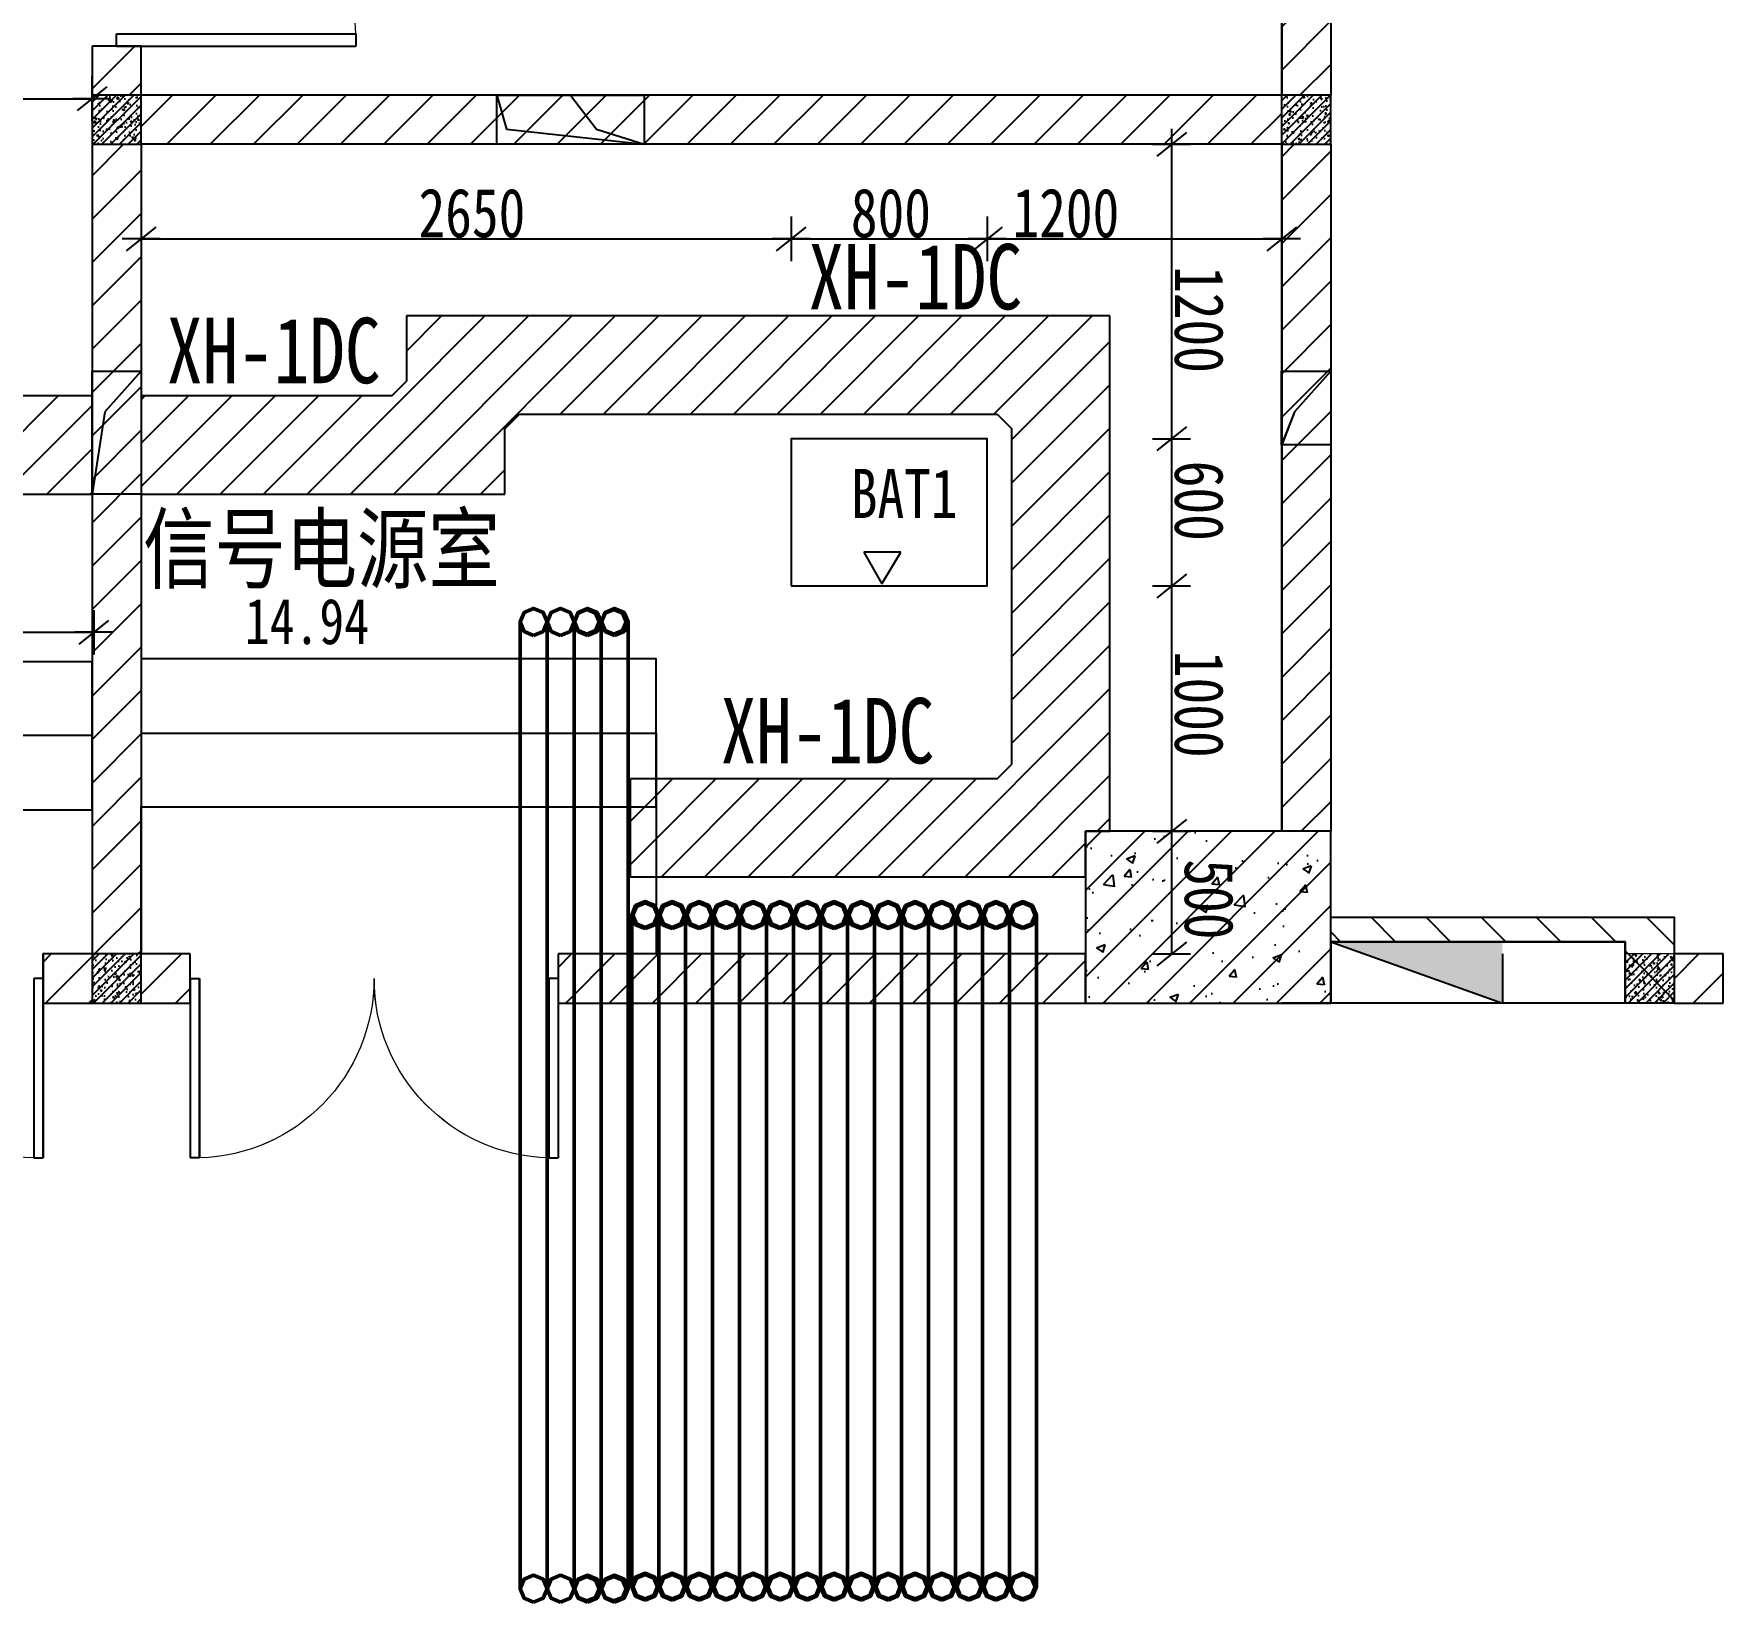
# Model space of a CAD drawing. Header units: millimetres. Extents: x -105589 to 107338, y 13850 to 162308.
# Drawn here: x -79466 to -72579, y 149505 to 155896 of the extents above; entities that cross this region are included whole.
import ezdxf

# ---------------------------------------------------------------- set-up
doc = ezdxf.new("R2010")
doc.units = ezdxf.units.MM
for name, color, linetype in [('0-通风设备', 8, 'Continuous'), ('6号线通信预埋', 7, 'Continuous'), ('JZ-外墙填充', 8, 'Continuous'), ('PUB_HATCH', 8, 'Continuous'), ('SPACE', 7, 'Continuous'), ('wall', 191, 'Continuous'), ('WALL-砖', 160, 'Continuous'), ('信号管线', 110, 'Continuous'), ('给水孔洞', 60, 'Continuous')]:
    doc.layers.add(name, color=color, linetype=linetype)
for name, color, linetype, lineweight in [('1-装修', 150, 'Continuous', 13), ('1-附属风道', 221, 'Continuous', 50), ('COLUMN', 1, 'Continuous', 15), ('PUB_TEXT', 3, 'Continuous', 15), ('WINDOW', 4, 'Continuous', 13)]:
    doc.layers.add(name, color=color, linetype=linetype, lineweight=lineweight)
doc.styles.add('_标准', font='', dxfattribs={"width": 0.8})
doc.styles.get('_标准').set_extended_font_data('SimSun')
pattern_1 = [(45, (-2436176.594, 97262.007), (-17.67766953, 17.67766953), []), (50, (-2436176.594, 97262.01), (71.7260183, -6.2752135), [7.5, -82.5]), (355, (-2436176.594, 97262.01), (-13.8751334, 75.2192134), [6, -66]), (100.4514, (-2436170.62, 97261.484), (57.8509382, 68.9439542), [6.374019, -70.1142112]), (46.1842, (-2436176.59, 97282.01), (106.724105, -16.5519014), [11.25, -123.75]), (96.6356, (-2436167.7, 97280.63), (93.4662706, 97.411787), [9.561029, -105.1713]), (351.1842, (-2436176.59, 97282.01), (93.4661945, 97.41186), [9, -99]), (21, (-2436166.594, 97277.01), (59.6907052, -40.261889), [7.5, -82.5]), (326, (-2436166.594, 97277.01), (24.3315332, 72.5150045), [6, -66]), (71.4514, (-2436161.62, 97273.65), (84.0222629, 32.2530497), [6.374019, -70.1142112]), (37.5, (-2436176.594, 97262.007), (1.21598553, 33.28938538), [0, -65.2, 0, -67, 0, -66.25]), (7.5, (-2436176.594, 97262.007), (26.30695374, 39.4411712), [0, -38.2, 0, -63.7, 0, -25.25]), (327.5, (-2436198.894, 97262.007), (53.38224362, -2.25548717), [0, -25, 0, -78, 0, -103.5]), (317.5, (-2436208.894, 97262.007), (58.3186169, 10.0104982), [0, -32.5, 0, -51.8, 0, -73.5])]
pattern_2 = [(45, (-2436176.6, 97351.76), (-88.388383, 88.388383), [])]

# ---------------------------------------------------------------- blocks, each defined once
blk = doc.blocks.new('消火栓')
at = {"color": 1}
for p, q in [((2296417.4, 43976.5), (2296667.4, 43976.5)), ((2296667.4, 43976.5), (2296417.4, 43276.5)), ((2296417.4, 43276.5), (2296417.4, 43976.5)), ((2296667.4, 43976.5), (2296667.4, 43276.5)), ((2296617.4, 43276.5), (2296417.4, 43276.5))]:
    blk.add_line(p, q, dxfattribs=at)
blk.add_solid([(2296667.4, 43276.5), (2296417.4, 43276.5), (2296667.4, 43976.5)], dxfattribs=at)
blk = doc.blocks.new('$DorLib2D$00000001')
at = {"color": 252}
for p, q in [((0.45, 0.975), (0.5, 0.975)), ((0.45, 0), (0.45, 0.975)), ((0.5, 0), (0.5, 0.975)), ((0.5, 0), (0.45, 0))]:
    blk.add_line(p, q, dxfattribs=at)
at = {"color": 252, "lineweight": 13}
blk.add_arc((0.475, 0), 0.975, 91.46928, 180, dxfattribs=at)

msp = doc.modelspace()

# ---------------------------------------------------------------- hatches: boundary and pattern name
at = {"layer": 'PUB_HATCH'}
h = msp.add_hatch(dxfattribs=at)
h.set_pattern_fill('普通砖', color=256, scale=50, style=0)
h.set_pattern_definition(pattern_2)
h.paths.add_polyline_path([(-74378.5, 155646.4), (-74178.5, 155646.4), (-74178.5, 157696.4), (-74378.5, 157696.4)])
h = msp.add_hatch(dxfattribs=at)
h.set_pattern_fill('普通砖', color=256, scale=50, style=0)
h.set_pattern_definition(pattern_2)
h.paths.add_polyline_path([(-79228.5, 155646.4), (-79028.5, 155646.4), (-79028.5, 155846.4), (-79228.5, 155846.4)])
h = msp.add_hatch(dxfattribs=at)
h.set_pattern_fill('钢筋混凝土', color=256, scale=10, style=0)
h.set_pattern_definition(pattern_1)
h.paths.add_polyline_path([(-79228.5, 155446.4), (-79028.5, 155446.4), (-79028.5, 155646.4), (-79228.5, 155646.4)])
h = msp.add_hatch(dxfattribs=at)
h.set_pattern_fill('普通砖', color=256, scale=50, style=0)
h.set_pattern_definition(pattern_2)
h.paths.add_polyline_path([(-79028.5, 155646.4), (-79028.5, 155446.4), (-74378.5, 155446.4), (-74378.5, 155646.4)])
h = msp.add_hatch(dxfattribs=at)
h.set_pattern_fill('钢筋混凝土', color=256, scale=10, style=0)
h.set_pattern_definition(pattern_1)
h.paths.add_polyline_path([(-74378.5, 155446.4), (-74178.5, 155446.4), (-74178.5, 155646.4), (-74378.5, 155646.4)])
h = msp.add_hatch(dxfattribs=at)
h.set_pattern_fill('普通砖', color=256, scale=50, style=0)
h.set_pattern_definition(pattern_2)
h.paths.add_polyline_path([(-79028.5, 155446.4), (-79228.5, 155446.4), (-79228.5, 152146.4), (-79028.5, 152146.4)])
h = msp.add_hatch(dxfattribs=at)
h.set_pattern_fill('普通砖', color=256, scale=50, style=0)
h.set_pattern_definition(pattern_2)
h.paths.add_polyline_path([(-74178.5, 155446.4), (-74378.5, 155446.4), (-74378.5, 152646.4), (-74178.5, 152646.4)])
h = msp.add_hatch(dxfattribs=at)
h.set_pattern_fill('钢筋混凝土', color=256, scale=50, style=0)
h.set_pattern_definition([(45, (-2900346.08, -204606.43), (-88.3883476, 88.3883476), []), (50, (-2900346.08, -204606.43), (358.63009, -31.376067), [37.5, -412.5]), (355, (-2900346.08, -204606.43), (-69.375667, 376.096067), [30, -330]), (100.4514, (-2900316.2, -204609.05), (289.25469, 344.71977), [31.870095, -350.571056]), (46.1842, (-2900346.1, -204506.43), (533.620524, -82.75951), [56.25, -618.75]), (96.6356, (-2900301.6, -204513.33), (467.33135, 487.05894), [47.80514, -525.8565]), (351.1842, (-2900346.1, -204506.43), (467.33097, 487.0593), [45, -495]), (21, (-2900296.08, -204531.43), (298.453526, -201.309445), [37.5, -412.5]), (326, (-2900296.08, -204531.43), (121.657666, 362.575023), [30, -330]), (71.4514, (-2900271.2, -204548.2), (420.111314, 161.26525), [31.870095, -350.571056]), (37.5, (-2900346.08, -204606.43), (6.0799277, 166.446927), [0, -326, 0, -335, 0, -331.25]), (7.5, (-2900346.08, -204606.43), (131.534769, 197.205856), [0, -191, 0, -318.5, 0, -126.25]), (327.5, (-2900457.58, -204606.43), (266.911218, -11.277436), [0, -125, 0, -390, 0, -517.5]), (317.5, (-2900507.58, -204606.43), (291.593085, 50.052491), [0, -162.5, 0, -259, 0, -367.5])])
h.paths.add_polyline_path([(-75178.5, 151946.4), (-74178.5, 151946.4), (-74178.5, 152646.4), (-75178.5, 152646.4)])
h = msp.add_hatch(dxfattribs=at)
h.set_pattern_fill('普通砖', color=256, scale=50, style=0)
h.set_pattern_definition(pattern_2)
h.paths.add_polyline_path([(-79228.5, 151946.4), (-79228.5, 152146.4), (-79428.5, 152146.4), (-79428.5, 151946.4)])
h = msp.add_hatch(dxfattribs=at)
h.set_pattern_fill('钢筋混凝土', color=256, scale=10, style=0)
h.set_pattern_definition(pattern_1)
h.paths.add_polyline_path([(-79228.5, 151946.4), (-79028.5, 151946.4), (-79028.5, 152146.4), (-79228.5, 152146.4)])
h = msp.add_hatch(dxfattribs=at)
h.set_pattern_fill('普通砖', color=256, scale=50, style=0)
h.set_pattern_definition(pattern_2)
h.paths.add_polyline_path([(-79028.5, 152146.4), (-79028.5, 151946.4), (-78828.7, 151946.4), (-78828.7, 152146.4)])
h = msp.add_hatch(dxfattribs=at)
h.set_pattern_fill('普通砖', color=256, scale=50, style=0)
h.set_pattern_definition(pattern_2)
h.paths.add_polyline_path([(-75178.5, 152146.4), (-77328.7, 152146.4), (-77328.7, 151946.4), (-75178.5, 151946.4)])
h = msp.add_hatch(dxfattribs=at)
h.set_pattern_fill('钢筋混凝土', color=256, scale=10, style=0)
h.set_pattern_definition(pattern_1)
h.paths.add_polyline_path([(-72978.5, 151946.4), (-72778.5, 151946.4), (-72778.5, 152146.4), (-72978.5, 152146.4)])
h = msp.add_hatch(dxfattribs=at)
h.set_pattern_fill('普通砖', color=256, scale=50, style=0)
h.set_pattern_definition(pattern_2)
h.paths.add_polyline_path([(-72778.5, 151946.4), (-72578.5, 151946.4), (-72578.5, 152146.4), (-72778.5, 152146.4)])
at = {"layer": 'wall'}
h = msp.add_hatch(dxfattribs=at)
h.set_pattern_fill('ANSI31', color=8, scale=100, angle=90)
h.set_pattern_definition([(135, (-29320.85, -2144420.98), (-112.253202, -112.253202), [])])
h.paths.add_polyline_path([(-74178.5, 152296.4), (-74178.5, 152196.4), (-72978.5, 152196.4), (-72978.5, 151946.4), (-72778.5, 151946.4), (-72778.5, 152296.4)])
at = {"layer": '信号管线', "lineweight": -3}
h = msp.add_hatch(dxfattribs=at)
h.set_pattern_fill('ANSI31', color=240, scale=999.99)
h.set_pattern_definition([(45, (-8343603.73, 1362137.71), (-88.3874638, 88.3874638), [])])
h.paths.add_polyline_path([(-75078.7, 154746.4), (-77946.2, 154746.4), (-77946.2, 154480.6), (-78005.8, 154420.9), (-79028.6, 154420.9), (-79028.6, 154020.9), (-77546.2, 154020.9), (-77546.2, 154286.8), (-77486.5, 154346.4), (-75538.3, 154346.4), (-75478.7, 154286.8), (-75478.7, 152919.3), (-75538.3, 152859.6), (-76928.7, 152859.6), (-76928.7, 152744.2), (-76928.7, 152459.6), (-75178.7, 152459.6), (-75178.7, 152646.4), (-75078.7, 152646.4)])
h.paths.add_polyline_path([(-76928.7, 152746.4), (-77034, 152746.4), (-77034, 152459.6), (-76928.7, 152459.6)], flags=17)
h.paths.add_polyline_path([(-76928.7, 152859.6), (-77034, 152859.6), (-77034, 152746.4), (-76928.7, 152746.4)], flags=17)

# ---------------------------------------------------------------- linework, layer by layer
msp.add_line((-79128.6, 155846.4), (-79128.6, 155896.4))
at = {"color": 8}
for p, q in [((-79128.6, 155896.4), (-78153.6, 155896.4)), ((-78153.6, 155896.4), (-78153.6, 155846.4)), ((-79128.6, 155846.4), (-78153.6, 155846.4))]:
    msp.add_line(p, q, dxfattribs=at)
at = {"color": 3}
for p, q in [((-79168.3, 155679.9), (-79289.5, 155583.4)), ((-79228.9, 155722.4), (-79228.9, 155541)), ((-93628.5, 155631.4, 0), (-79228.6, 155632, 0)), ((-79151.5, 155631.7), (-79306.4, 155631.7)), ((-74767, 155494.6), (-74888.1, 155398.1)), ((-74827.6, 155509.5), (-74827.6, 152146.4)), ((-74905, 155446.3), (-74750.1, 155446.3)), ((-74905, 155446.3), (-74750.1, 155446.3)), ((-74905, 155446.3), (-74750.1, 155446.3)), ((-79028.6, 155151.2), (-79028.6, 154969.9)), ((-76378.7, 155151.2), (-76378.7, 154969.9)), ((-75578.7, 155151.2), (-75578.7, 154969.9)), ((-74378.7, 155151.2), (-74378.7, 154969.9)), ((-78951.2, 155060.6), (-79106.1, 155060.6)), ((-78968.1, 155108.8), (-79089.2, 155012.3)), ((-79028.6, 155060.3), (-74378.7, 155060.6)), ((-76301.2, 155060.6), (-76456.1, 155060.6)), ((-76318.1, 155108.8), (-76439.3, 155012.3)), ((-75501.2, 155060.6), (-75656.1, 155060.6)), ((-75518.1, 155108.8), (-75639.3, 155012.3)), ((-74301.2, 155060.6), (-74456.1, 155060.6)), ((-74318.1, 155108.8), (-74439.3, 155012.3)), ((-74767, 154294.7), (-74888.1, 154198.2)), ((-74905, 154246.4), (-74750.1, 154246.4)), ((-74905, 154246.4), (-74750.1, 154246.4)), ((-74905, 154246.4), (-74750.1, 154246.4)), ((-74767, 153694.7), (-74888.1, 153598.2)), ((-74905, 153646.4), (-74750.1, 153646.4)), ((-74905, 153646.4), (-74750.1, 153646.4)), ((-74905, 153646.4), (-74750.1, 153646.4)), ((-79222, 153547.9), (-79222, 153366.5)), ((-93621.6, 153457, 0), (-79221.7, 153457.6)), ((-79144.3, 153457.6), (-79299.2, 153457.6)), ((-79161.1, 153505.8), (-79282.3, 153409.3)), ((-74905, 152646.4), (-74750.1, 152646.4)), ((-74905, 152646.4), (-74750.1, 152646.4)), ((-74905, 152646.4), (-74750.1, 152646.4)), ((-74767, 152694.7), (-74888.1, 152598.2)), ((-74767, 152194.7), (-74888.1, 152098.2)), ((-74905, 152146.4), (-74750.1, 152146.4)), ((-74905, 152146.4), (-74750.1, 152146.4)), ((-74905, 152146.4), (-74750.1, 152146.4))]:
    msp.add_line(p, q, dxfattribs=at)
at = {"color": 8, "extrusion": (0, 0, -1)}
for p, q in [((-79466.1, 152046.4), (-79466.1, 151315.2)), ((-79428.6, 152046.4), (-79466.1, 152046.4)), ((-79428.6, 152046.4), (-79428.6, 151315.2)), ((-78828.8, 152046.4), (-78828.8, 151315.2)), ((-78828.8, 152046.4), (-78791.3, 152046.4)), ((-78791.3, 152046.4), (-78791.3, 151315.2)), ((-77366.3, 152046.4), (-77366.3, 151315.2)), ((-77328.8, 152046.4), (-77366.3, 152046.4)), ((-77328.8, 152046.4), (-77328.8, 151315.2)), ((-79466.1, 151315.2), (-79428.6, 151315.2)), ((-78791.3, 151315.2), (-78828.8, 151315.2)), ((-77366.3, 151315.2), (-77328.8, 151315.2))]:
    msp.add_line(p, q, dxfattribs=at)
at = {"extrusion": (0, 0, -1)}
for p, q in [((-79466, 152046.4), (-79466, 151315.2)), ((-79428.5, 152046.4), (-79466, 152046.4)), ((-79428.5, 152046.4), (-79428.5, 151315.2)), ((-78828.7, 152046.4), (-78828.7, 151315.2)), ((-78828.7, 152046.4), (-78791.2, 152046.4)), ((-78791.2, 152046.4), (-78791.2, 151315.2)), ((-77366.2, 152046.4), (-77366.2, 151315.2)), ((-77328.7, 152046.4), (-77366.2, 152046.4)), ((-77328.7, 152046.4), (-77328.7, 151315.2)), ((-79466, 151315.2), (-79428.5, 151315.2)), ((-78791.2, 151315.2), (-78828.7, 151315.2)), ((-77366.2, 151315.2), (-77328.7, 151315.2))]:
    msp.add_line(p, q, dxfattribs=at)
at = {"lineweight": 13, "extrusion": (0, 0, -1)}
for centre, start, end in [((79447.3, 152046.4), 271.46928, 0), ((78809.9, 152046.4), 180, 268.53072), ((77347.4, 152046.4), 271.46928, 0)]:
    msp.add_arc(centre, 731.2, start, end, dxfattribs=at)
at = {"color": 8, "lineweight": 13, "extrusion": (0, 0, -1)}
for centre, start, end in [((78810, 152046.4), 180, 268.53072), ((77347.6, 152046.4), 271.46928, 0)]:
    msp.add_arc(centre, 731.2, start, end, dxfattribs=at)
at = {"layer": '0-通风设备', "color": 7, "lineweight": -3, "ltscale": 1.25}
for p, q in [((-76081.8, 153784.4), (-76009, 153655.1)), ((-75931.4, 153784.4), (-76081.8, 153784.4)), ((-76009, 153655.1), (-75931.4, 153784.4))]:
    msp.add_line(p, q, dxfattribs=at)
at = {"layer": '1-装修', "color": 8, "lineweight": -3}
for points in [[(-79228.6, 152732.1), (-79228.6, 153336.6), (-81728.6, 153336.6), (-81728.6, 152732.1)], [(-76928.7, 152744.2), (-76928.7, 153348.7), (-79028.6, 153348.7), (-79028.6, 152744.2)], [(-79028.6, 153046.4), (-79028.6, 153046.4), (-76928.7, 153046.4), (-76928.7, 152746.4)], [(-79228.6, 153036.6), (-79228.6, 153036.6), (-81728.6, 153036.6)], [(-79228.6, 152732.1), (-81728.6, 152732.1), (-81728.6, 152132.2)], [(-79028.6, 152146.4), (-79028.6, 152746.4), (-76928.7, 152746.4), (-76928.7, 152146.4)]]:
    msp.add_lwpolyline(points, dxfattribs=at)
at = {"layer": '1-装修'}
for points in [[(-79228.5, 152732.1), (-79228.5, 153336.7), (-81728.5, 153336.7), (-81728.5, 152732.1)], [(-76928.5, 152744.2), (-76928.5, 153348.7), (-79028.5, 153348.7), (-79028.5, 152744.2)], [(-79028.5, 153046.4), (-79028.5, 153046.4), (-76928.5, 153046.4), (-76928.5, 152746.4)], [(-79228.5, 153036.7), (-79228.5, 153036.7), (-81728.5, 153036.7)], [(-79228.5, 152732.1), (-81728.5, 152732.1), (-81728.5, 152132.2)], [(-79028.5, 152146.4), (-79028.5, 152746.4), (-76928.5, 152746.4), (-76928.5, 152146.4)]]:
    msp.add_lwpolyline(points, dxfattribs=at)
at = {"layer": '1-附属风道', "color": 4}
for p, q in [((-77483.2, 149559.6, 0), (-77483.2, 153499.6, 0)), ((-77373.2, 149559.6, 0), (-77373.2, 153499.6, 0)), ((-77263.2, 149559.6, 0), (-77263.2, 153499.6, 0)), ((-77153.2, 149559.6, 0), (-77153.2, 153499.6, 0)), ((-77043.2, 149559.6, 0), (-77043.2, 153499.6, 0))]:
    msp.add_line(p, q, dxfattribs=at)
at = {"layer": '1-附属风道', "color": 2}
for p, q in [((-77028.5, 149567.9), (-77028.5, 152304.6)), ((-76918.5, 149567.9), (-76918.5, 152304.6)), ((-76808.5, 149567.9), (-76808.5, 152304.6)), ((-76698.5, 149567.9), (-76698.5, 152304.6)), ((-76588.5, 149567.9), (-76588.5, 152304.6)), ((-76478.5, 149567.9), (-76478.5, 152304.6)), ((-76368.5, 149567.9), (-76368.5, 152304.6)), ((-76258.5, 149567.9), (-76258.5, 152304.6)), ((-76148.5, 149567.9), (-76148.5, 152304.6)), ((-76038.5, 149567.9), (-76038.5, 152304.6)), ((-75928.5, 149567.9), (-75928.5, 152304.6)), ((-75818.5, 149567.9), (-75818.5, 152304.6)), ((-75708.5, 149567.9), (-75708.5, 152304.6)), ((-75598.5, 149567.9), (-75598.5, 152304.6)), ((-75488.5, 149567.9), (-75488.5, 152304.6)), ((-75378.5, 149567.9), (-75378.5, 152304.6))]:
    msp.add_line(p, q, dxfattribs=at)
at = {"layer": '1-附属风道', "color": 8, "lineweight": -3, "elevation": 0}
for points in [[(-77428.3, 153444.6), (-77389.4, 153460.7), (-77373.3, 153499.6), (-77389.4, 153538.5), (-77428.3, 153554.6), (-77467.2, 153538.5), (-77483.3, 153499.6), (-77467.2, 153460.7)], [(-77318.3, 153444.6), (-77279.4, 153460.7), (-77263.3, 153499.6), (-77279.4, 153538.5), (-77318.3, 153554.6), (-77357.2, 153538.5), (-77373.3, 153499.6), (-77357.2, 153460.7)], [(-77208.3, 153444.6), (-77169.4, 153460.7), (-77153.3, 153499.6), (-77169.4, 153538.5), (-77208.3, 153554.6), (-77247.2, 153538.5), (-77263.3, 153499.6), (-77247.2, 153460.7)], [(-77098.3, 153444.6), (-77059.4, 153460.7), (-77043.3, 153499.6), (-77059.4, 153538.5), (-77098.3, 153554.6), (-77137.2, 153538.5), (-77153.3, 153499.6), (-77137.2, 153460.7)]]:
    msp.add_lwpolyline(points, close=True, dxfattribs=at)
at = {"layer": '1-附属风道', "color": 4, "elevation": 0}
for points in [[(-77428.2, 153444.6), (-77389.3, 153460.7), (-77373.2, 153499.6), (-77389.3, 153538.5), (-77428.2, 153554.6), (-77467.1, 153538.5), (-77483.2, 153499.6), (-77467.1, 153460.7)], [(-77318.2, 153444.6), (-77279.3, 153460.7), (-77263.2, 153499.6), (-77279.3, 153538.5), (-77318.2, 153554.6), (-77357.1, 153538.5), (-77373.2, 153499.6), (-77357.1, 153460.7)], [(-77208.2, 153444.6), (-77169.3, 153460.7), (-77153.2, 153499.6), (-77169.3, 153538.5), (-77208.2, 153554.6), (-77247.1, 153538.5), (-77263.2, 153499.6), (-77247.1, 153460.7)], [(-77211.7, 153549.6), (-77247, 153534.9), (-77261.7, 153499.6), (-77247, 153464.2), (-77211.7, 153449.6), (-77176.3, 153464.2), (-77161.7, 153499.6), (-77176.3, 153534.9)], [(-77098.2, 153444.6), (-77059.3, 153460.7), (-77043.2, 153499.6), (-77059.3, 153538.5), (-77098.2, 153554.6), (-77137.1, 153538.5), (-77153.2, 153499.6), (-77137.1, 153460.7)], [(-77101.7, 153549.6), (-77137, 153534.9), (-77151.7, 153499.6), (-77137, 153464.2), (-77101.7, 153449.6), (-77066.3, 153464.2), (-77051.7, 153499.6), (-77066.3, 153534.9)], [(-77428.2, 149504.6), (-77389.3, 149520.7), (-77373.2, 149559.6), (-77389.3, 149598.5), (-77428.2, 149614.6), (-77467.1, 149598.5), (-77483.2, 149559.6), (-77467.1, 149520.7)], [(-77318.2, 149504.6), (-77279.3, 149520.7), (-77263.2, 149559.6), (-77279.3, 149598.5), (-77318.2, 149614.6), (-77357.1, 149598.5), (-77373.2, 149559.6), (-77357.1, 149520.7)], [(-77208.2, 149504.6), (-77169.3, 149520.7), (-77153.2, 149559.6), (-77169.3, 149598.5), (-77208.2, 149614.6), (-77247.1, 149598.5), (-77263.2, 149559.6), (-77247.1, 149520.7)], [(-77211.7, 149609.6), (-77247, 149595), (-77261.7, 149559.6), (-77247, 149524.3), (-77211.7, 149509.6), (-77176.3, 149524.3), (-77161.7, 149559.6), (-77176.3, 149595)], [(-77098.2, 149504.6), (-77059.3, 149520.7), (-77043.2, 149559.6), (-77059.3, 149598.5), (-77098.2, 149614.6), (-77137.1, 149598.5), (-77153.2, 149559.6), (-77137.1, 149520.7)], [(-77101.7, 149609.6), (-77137, 149595), (-77151.7, 149559.6), (-77137, 149524.3), (-77101.7, 149509.6), (-77066.3, 149524.3), (-77051.7, 149559.6), (-77066.3, 149595)]]:
    msp.add_lwpolyline(points, close=True, dxfattribs=at)
at = {"layer": '1-附属风道', "color": 240, "lineweight": -3}
for points in [[(-76973.7, 152249.6), (-76934.8, 152265.7), (-76918.7, 152304.6), (-76934.8, 152343.5), (-76973.7, 152359.6), (-77012.5, 152343.5), (-77028.7, 152304.6), (-77012.5, 152265.7)], [(-76973.7, 152354.6), (-77009, 152340), (-77023.7, 152304.6), (-77009, 152269.3), (-76973.7, 152254.6), (-76938.3, 152269.3), (-76923.7, 152304.6), (-76938.3, 152340)], [(-76863.7, 152249.6), (-76824.8, 152265.7), (-76808.7, 152304.6), (-76824.8, 152343.5), (-76863.7, 152359.6), (-76902.6, 152343.5), (-76918.7, 152304.6), (-76902.6, 152265.7)], [(-76863.7, 152354.6), (-76899, 152340), (-76913.7, 152304.6), (-76899, 152269.3), (-76863.7, 152254.6), (-76828.3, 152269.3), (-76813.7, 152304.6), (-76828.3, 152340)], [(-76753.7, 152249.6), (-76714.8, 152265.7), (-76698.7, 152304.6), (-76714.8, 152343.5), (-76753.7, 152359.6), (-76792.6, 152343.5), (-76808.7, 152304.6), (-76792.6, 152265.7)], [(-76753.7, 152354.6), (-76789, 152340), (-76803.7, 152304.6), (-76789, 152269.3), (-76753.7, 152254.6), (-76718.3, 152269.3), (-76703.7, 152304.6), (-76718.3, 152340)], [(-76643.7, 152249.6), (-76604.8, 152265.7), (-76588.7, 152304.6), (-76604.8, 152343.5), (-76643.7, 152359.6), (-76682.6, 152343.5), (-76698.7, 152304.6), (-76682.6, 152265.7)], [(-76643.7, 152354.6), (-76679, 152340), (-76693.7, 152304.6), (-76679, 152269.3), (-76643.7, 152254.6), (-76608.3, 152269.3), (-76593.7, 152304.6), (-76608.3, 152340)], [(-76533.7, 152249.6), (-76494.8, 152265.7), (-76478.7, 152304.6), (-76494.8, 152343.5), (-76533.7, 152359.6), (-76572.6, 152343.5), (-76588.7, 152304.6), (-76572.6, 152265.7)], [(-76533.7, 152354.6), (-76569, 152340), (-76583.7, 152304.6), (-76569, 152269.3), (-76533.7, 152254.6), (-76498.3, 152269.3), (-76483.7, 152304.6), (-76498.3, 152340)], [(-76423.7, 152249.6), (-76384.8, 152265.7), (-76368.7, 152304.6), (-76384.8, 152343.5), (-76423.7, 152359.6), (-76462.6, 152343.5), (-76478.7, 152304.6), (-76462.6, 152265.7)], [(-76423.7, 152354.6), (-76459, 152340), (-76473.7, 152304.6), (-76459, 152269.3), (-76423.7, 152254.6), (-76388.3, 152269.3), (-76373.7, 152304.6), (-76388.3, 152340)], [(-76313.7, 152249.6), (-76274.8, 152265.7), (-76258.7, 152304.6), (-76274.8, 152343.5), (-76313.7, 152359.6), (-76352.6, 152343.5), (-76368.7, 152304.6), (-76352.6, 152265.7)], [(-76313.7, 152354.6), (-76349, 152340), (-76363.7, 152304.6), (-76349, 152269.3), (-76313.7, 152254.6), (-76278.3, 152269.3), (-76263.7, 152304.6), (-76278.3, 152340)], [(-76203.7, 152249.6), (-76164.8, 152265.7), (-76148.7, 152304.6), (-76164.8, 152343.5), (-76203.7, 152359.6), (-76242.6, 152343.5), (-76258.7, 152304.6), (-76242.6, 152265.7)], [(-76203.7, 152354.6), (-76239, 152340), (-76253.7, 152304.6), (-76239, 152269.3), (-76203.7, 152254.6), (-76168.3, 152269.3), (-76153.7, 152304.6), (-76168.3, 152340)], [(-76093.7, 152249.6), (-76054.8, 152265.7), (-76038.7, 152304.6), (-76054.8, 152343.5), (-76093.7, 152359.6), (-76132.6, 152343.5), (-76148.7, 152304.6), (-76132.6, 152265.7)], [(-76093.7, 152354.6), (-76129, 152340), (-76143.7, 152304.6), (-76129, 152269.3), (-76093.7, 152254.6), (-76058.3, 152269.3), (-76043.7, 152304.6), (-76058.3, 152340)], [(-75983.7, 152249.6), (-75944.8, 152265.7), (-75928.7, 152304.6), (-75944.8, 152343.5), (-75983.7, 152359.6), (-76022.6, 152343.5), (-76038.7, 152304.6), (-76022.6, 152265.7)], [(-75983.7, 152354.6), (-76019, 152340), (-76033.7, 152304.6), (-76019, 152269.3), (-75983.7, 152254.6), (-75948.3, 152269.3), (-75933.7, 152304.6), (-75948.3, 152340)], [(-75873.7, 152249.6), (-75834.8, 152265.7), (-75818.7, 152304.6), (-75834.8, 152343.5), (-75873.7, 152359.6), (-75912.6, 152343.5), (-75928.7, 152304.6), (-75912.6, 152265.7)], [(-75873.7, 152354.6), (-75909, 152340), (-75923.7, 152304.6), (-75909, 152269.3), (-75873.7, 152254.6), (-75838.3, 152269.3), (-75823.7, 152304.6), (-75838.3, 152340)], [(-75763.7, 152249.6), (-75724.8, 152265.7), (-75708.7, 152304.6), (-75724.8, 152343.5), (-75763.7, 152359.6), (-75802.6, 152343.5), (-75818.7, 152304.6), (-75802.6, 152265.7)], [(-75763.7, 152354.6), (-75799, 152340), (-75813.7, 152304.6), (-75799, 152269.3), (-75763.7, 152254.6), (-75728.3, 152269.3), (-75713.7, 152304.6), (-75728.3, 152340)], [(-75653.7, 152249.6), (-75614.8, 152265.7), (-75598.7, 152304.6), (-75614.8, 152343.5), (-75653.7, 152359.6), (-75692.6, 152343.5), (-75708.7, 152304.6), (-75692.6, 152265.7)], [(-75653.7, 152354.6), (-75689, 152340), (-75703.7, 152304.6), (-75689, 152269.3), (-75653.7, 152254.6), (-75618.3, 152269.3), (-75603.7, 152304.6), (-75618.3, 152340)], [(-75543.7, 152249.6), (-75504.8, 152265.7), (-75488.7, 152304.6), (-75504.8, 152343.5), (-75543.7, 152359.6), (-75582.6, 152343.5), (-75598.7, 152304.6), (-75582.6, 152265.7)], [(-75543.7, 152354.6), (-75579, 152340), (-75593.7, 152304.6), (-75579, 152269.3), (-75543.7, 152254.6), (-75508.3, 152269.3), (-75493.7, 152304.6), (-75508.3, 152340)], [(-75433.7, 152249.6), (-75394.8, 152265.7), (-75378.7, 152304.6), (-75394.8, 152343.5), (-75433.7, 152359.6), (-75472.6, 152343.5), (-75488.7, 152304.6), (-75472.6, 152265.7)], [(-75433.7, 152354.6), (-75469, 152340), (-75483.7, 152304.6), (-75469, 152269.3), (-75433.7, 152254.6), (-75398.3, 152269.3), (-75383.7, 152304.6), (-75398.3, 152340)]]:
    msp.add_lwpolyline(points, close=True, dxfattribs=at)
at = {"layer": '1-附属风道', "color": 2}
for points in [[(-76973.5, 152249.6), (-76934.6, 152265.7), (-76918.5, 152304.6), (-76934.6, 152343.5), (-76973.5, 152359.6), (-77012.4, 152343.5), (-77028.5, 152304.6), (-77012.4, 152265.7)], [(-76973.5, 152354.6), (-77008.9, 152340), (-77023.5, 152304.6), (-77008.9, 152269.3), (-76973.5, 152254.6), (-76938.2, 152269.3), (-76923.5, 152304.6), (-76938.2, 152340)], [(-76863.5, 152249.6), (-76824.6, 152265.7), (-76808.5, 152304.6), (-76824.6, 152343.5), (-76863.5, 152359.6), (-76902.4, 152343.5), (-76918.5, 152304.6), (-76902.4, 152265.7)], [(-76863.5, 152354.6), (-76898.9, 152340), (-76913.5, 152304.6), (-76898.9, 152269.3), (-76863.5, 152254.6), (-76828.2, 152269.3), (-76813.5, 152304.6), (-76828.2, 152340)], [(-76753.5, 152249.6), (-76714.6, 152265.7), (-76698.5, 152304.6), (-76714.6, 152343.5), (-76753.5, 152359.6), (-76792.4, 152343.5), (-76808.5, 152304.6), (-76792.4, 152265.7)], [(-76753.5, 152354.6), (-76788.9, 152340), (-76803.5, 152304.6), (-76788.9, 152269.3), (-76753.5, 152254.6), (-76718.2, 152269.3), (-76703.5, 152304.6), (-76718.2, 152340)], [(-76643.5, 152249.6), (-76604.6, 152265.7), (-76588.5, 152304.6), (-76604.6, 152343.5), (-76643.5, 152359.6), (-76682.4, 152343.5), (-76698.5, 152304.6), (-76682.4, 152265.7)], [(-76643.5, 152354.6), (-76678.9, 152340), (-76693.5, 152304.6), (-76678.9, 152269.3), (-76643.5, 152254.6), (-76608.2, 152269.3), (-76593.5, 152304.6), (-76608.2, 152340)], [(-76533.5, 152249.6), (-76494.6, 152265.7), (-76478.5, 152304.6), (-76494.6, 152343.5), (-76533.5, 152359.6), (-76572.4, 152343.5), (-76588.5, 152304.6), (-76572.4, 152265.7)], [(-76533.5, 152354.6), (-76568.9, 152340), (-76583.5, 152304.6), (-76568.9, 152269.3), (-76533.5, 152254.6), (-76498.2, 152269.3), (-76483.5, 152304.6), (-76498.2, 152340)], [(-76423.5, 152249.6), (-76384.6, 152265.7), (-76368.5, 152304.6), (-76384.6, 152343.5), (-76423.5, 152359.6), (-76462.4, 152343.5), (-76478.5, 152304.6), (-76462.4, 152265.7)], [(-76423.5, 152354.6), (-76458.9, 152340), (-76473.5, 152304.6), (-76458.9, 152269.3), (-76423.5, 152254.6), (-76388.2, 152269.3), (-76373.5, 152304.6), (-76388.2, 152340)], [(-76313.5, 152249.6), (-76274.6, 152265.7), (-76258.5, 152304.6), (-76274.6, 152343.5), (-76313.5, 152359.6), (-76352.4, 152343.5), (-76368.5, 152304.6), (-76352.4, 152265.7)], [(-76313.5, 152354.6), (-76348.9, 152340), (-76363.5, 152304.6), (-76348.9, 152269.3), (-76313.5, 152254.6), (-76278.2, 152269.3), (-76263.5, 152304.6), (-76278.2, 152340)], [(-76203.5, 152249.6), (-76164.6, 152265.7), (-76148.5, 152304.6), (-76164.6, 152343.5), (-76203.5, 152359.6), (-76242.4, 152343.5), (-76258.5, 152304.6), (-76242.4, 152265.7)], [(-76203.5, 152354.6), (-76238.9, 152340), (-76253.5, 152304.6), (-76238.9, 152269.3), (-76203.5, 152254.6), (-76168.2, 152269.3), (-76153.5, 152304.6), (-76168.2, 152340)], [(-76093.5, 152249.6), (-76054.6, 152265.7), (-76038.5, 152304.6), (-76054.6, 152343.5), (-76093.5, 152359.6), (-76132.4, 152343.5), (-76148.5, 152304.6), (-76132.4, 152265.7)], [(-76093.5, 152354.6), (-76128.9, 152340), (-76143.5, 152304.6), (-76128.9, 152269.3), (-76093.5, 152254.6), (-76058.2, 152269.3), (-76043.5, 152304.6), (-76058.2, 152340)], [(-75983.5, 152249.6), (-75944.6, 152265.7), (-75928.5, 152304.6), (-75944.6, 152343.5), (-75983.5, 152359.6), (-76022.4, 152343.5), (-76038.5, 152304.6), (-76022.4, 152265.7)], [(-75983.5, 152354.6), (-76018.9, 152340), (-76033.5, 152304.6), (-76018.9, 152269.3), (-75983.5, 152254.6), (-75948.2, 152269.3), (-75933.5, 152304.6), (-75948.2, 152340)], [(-75873.5, 152249.6), (-75834.6, 152265.7), (-75818.5, 152304.6), (-75834.6, 152343.5), (-75873.5, 152359.6), (-75912.4, 152343.5), (-75928.5, 152304.6), (-75912.4, 152265.7)], [(-75873.5, 152354.6), (-75908.9, 152340), (-75923.5, 152304.6), (-75908.9, 152269.3), (-75873.5, 152254.6), (-75838.2, 152269.3), (-75823.5, 152304.6), (-75838.2, 152340)], [(-75763.5, 152249.6), (-75724.6, 152265.7), (-75708.5, 152304.6), (-75724.6, 152343.5), (-75763.5, 152359.6), (-75802.4, 152343.5), (-75818.5, 152304.6), (-75802.4, 152265.7)], [(-75763.5, 152354.6), (-75798.9, 152340), (-75813.5, 152304.6), (-75798.9, 152269.3), (-75763.5, 152254.6), (-75728.2, 152269.3), (-75713.5, 152304.6), (-75728.2, 152340)], [(-75653.5, 152249.6), (-75614.6, 152265.7), (-75598.5, 152304.6), (-75614.6, 152343.5), (-75653.5, 152359.6), (-75692.4, 152343.5), (-75708.5, 152304.6), (-75692.4, 152265.7)], [(-75653.5, 152354.6), (-75688.9, 152340), (-75703.5, 152304.6), (-75688.9, 152269.3), (-75653.5, 152254.6), (-75618.2, 152269.3), (-75603.5, 152304.6), (-75618.2, 152340)], [(-75543.5, 152249.6), (-75504.6, 152265.7), (-75488.5, 152304.6), (-75504.6, 152343.5), (-75543.5, 152359.6), (-75582.4, 152343.5), (-75598.5, 152304.6), (-75582.4, 152265.7)], [(-75543.5, 152354.6), (-75578.9, 152340), (-75593.5, 152304.6), (-75578.9, 152269.3), (-75543.5, 152254.6), (-75508.2, 152269.3), (-75493.5, 152304.6), (-75508.2, 152340)], [(-75433.5, 152249.6), (-75394.6, 152265.7), (-75378.5, 152304.6), (-75394.6, 152343.5), (-75433.5, 152359.6), (-75472.4, 152343.5), (-75488.5, 152304.6), (-75472.4, 152265.7)], [(-75433.5, 152354.6), (-75468.9, 152340), (-75483.5, 152304.6), (-75468.9, 152269.3), (-75433.5, 152254.6), (-75398.2, 152269.3), (-75383.5, 152304.6), (-75398.2, 152340)], [(-76973.5, 149512.9), (-76934.6, 149529), (-76918.5, 149567.9), (-76934.6, 149606.8), (-76973.5, 149622.9), (-77012.4, 149606.8), (-77028.5, 149567.9), (-77012.4, 149529)], [(-76973.5, 149617.9), (-77008.9, 149603.2), (-77023.5, 149567.9), (-77008.9, 149532.5), (-76973.5, 149517.9), (-76938.2, 149532.5), (-76923.5, 149567.9), (-76938.2, 149603.2)], [(-76863.5, 149512.9), (-76824.6, 149529), (-76808.5, 149567.9), (-76824.6, 149606.8), (-76863.5, 149622.9), (-76902.4, 149606.8), (-76918.5, 149567.9), (-76902.4, 149529)], [(-76863.5, 149617.9), (-76898.9, 149603.2), (-76913.5, 149567.9), (-76898.9, 149532.5), (-76863.5, 149517.9), (-76828.2, 149532.5), (-76813.5, 149567.9), (-76828.2, 149603.2)], [(-76753.5, 149512.9), (-76714.6, 149529), (-76698.5, 149567.9), (-76714.6, 149606.8), (-76753.5, 149622.9), (-76792.4, 149606.8), (-76808.5, 149567.9), (-76792.4, 149529)], [(-76753.5, 149617.9), (-76788.9, 149603.2), (-76803.5, 149567.9), (-76788.9, 149532.5), (-76753.5, 149517.9), (-76718.2, 149532.5), (-76703.5, 149567.9), (-76718.2, 149603.2)], [(-76643.5, 149512.9), (-76604.6, 149529), (-76588.5, 149567.9), (-76604.6, 149606.8), (-76643.5, 149622.9), (-76682.4, 149606.8), (-76698.5, 149567.9), (-76682.4, 149529)], [(-76643.5, 149617.9), (-76678.9, 149603.2), (-76693.5, 149567.9), (-76678.9, 149532.5), (-76643.5, 149517.9), (-76608.2, 149532.5), (-76593.5, 149567.9), (-76608.2, 149603.2)], [(-76533.5, 149512.9), (-76494.6, 149529), (-76478.5, 149567.9), (-76494.6, 149606.8), (-76533.5, 149622.9), (-76572.4, 149606.8), (-76588.5, 149567.9), (-76572.4, 149529)], [(-76533.5, 149617.9), (-76568.9, 149603.2), (-76583.5, 149567.9), (-76568.9, 149532.5), (-76533.5, 149517.9), (-76498.2, 149532.5), (-76483.5, 149567.9), (-76498.2, 149603.2)], [(-76423.5, 149512.9), (-76384.6, 149529), (-76368.5, 149567.9), (-76384.6, 149606.8), (-76423.5, 149622.9), (-76462.4, 149606.8), (-76478.5, 149567.9), (-76462.4, 149529)], [(-76423.5, 149617.9), (-76458.9, 149603.2), (-76473.5, 149567.9), (-76458.9, 149532.5), (-76423.5, 149517.9), (-76388.2, 149532.5), (-76373.5, 149567.9), (-76388.2, 149603.2)], [(-76313.5, 149512.9), (-76274.6, 149529), (-76258.5, 149567.9), (-76274.6, 149606.8), (-76313.5, 149622.9), (-76352.4, 149606.8), (-76368.5, 149567.9), (-76352.4, 149529)], [(-76313.5, 149617.9), (-76348.9, 149603.2), (-76363.5, 149567.9), (-76348.9, 149532.5), (-76313.5, 149517.9), (-76278.2, 149532.5), (-76263.5, 149567.9), (-76278.2, 149603.2)], [(-76203.5, 149512.9), (-76164.6, 149529), (-76148.5, 149567.9), (-76164.6, 149606.8), (-76203.5, 149622.9), (-76242.4, 149606.8), (-76258.5, 149567.9), (-76242.4, 149529)], [(-76203.5, 149617.9), (-76238.9, 149603.2), (-76253.5, 149567.9), (-76238.9, 149532.5), (-76203.5, 149517.9), (-76168.2, 149532.5), (-76153.5, 149567.9), (-76168.2, 149603.2)], [(-76093.5, 149512.9), (-76054.6, 149529), (-76038.5, 149567.9), (-76054.6, 149606.8), (-76093.5, 149622.9), (-76132.4, 149606.8), (-76148.5, 149567.9), (-76132.4, 149529)], [(-76093.5, 149617.9), (-76128.9, 149603.2), (-76143.5, 149567.9), (-76128.9, 149532.5), (-76093.5, 149517.9), (-76058.2, 149532.5), (-76043.5, 149567.9), (-76058.2, 149603.2)], [(-75983.5, 149512.9), (-75944.6, 149529), (-75928.5, 149567.9), (-75944.6, 149606.8), (-75983.5, 149622.9), (-76022.4, 149606.8), (-76038.5, 149567.9), (-76022.4, 149529)], [(-75983.5, 149617.9), (-76018.9, 149603.2), (-76033.5, 149567.9), (-76018.9, 149532.5), (-75983.5, 149517.9), (-75948.2, 149532.5), (-75933.5, 149567.9), (-75948.2, 149603.2)], [(-75873.5, 149512.9), (-75834.6, 149529), (-75818.5, 149567.9), (-75834.6, 149606.8), (-75873.5, 149622.9), (-75912.4, 149606.8), (-75928.5, 149567.9), (-75912.4, 149529)], [(-75873.5, 149617.9), (-75908.9, 149603.2), (-75923.5, 149567.9), (-75908.9, 149532.5), (-75873.5, 149517.9), (-75838.2, 149532.5), (-75823.5, 149567.9), (-75838.2, 149603.2)], [(-75763.5, 149512.9), (-75724.6, 149529), (-75708.5, 149567.9), (-75724.6, 149606.8), (-75763.5, 149622.9), (-75802.4, 149606.8), (-75818.5, 149567.9), (-75802.4, 149529)], [(-75763.5, 149617.9), (-75798.9, 149603.2), (-75813.5, 149567.9), (-75798.9, 149532.5), (-75763.5, 149517.9), (-75728.2, 149532.5), (-75713.5, 149567.9), (-75728.2, 149603.2)], [(-75653.5, 149512.9), (-75614.6, 149529), (-75598.5, 149567.9), (-75614.6, 149606.8), (-75653.5, 149622.9), (-75692.4, 149606.8), (-75708.5, 149567.9), (-75692.4, 149529)], [(-75653.5, 149617.9), (-75688.9, 149603.2), (-75703.5, 149567.9), (-75688.9, 149532.5), (-75653.5, 149517.9), (-75618.2, 149532.5), (-75603.5, 149567.9), (-75618.2, 149603.2)], [(-75543.5, 149512.9), (-75504.6, 149529), (-75488.5, 149567.9), (-75504.6, 149606.8), (-75543.5, 149622.9), (-75582.4, 149606.8), (-75598.5, 149567.9), (-75582.4, 149529)], [(-75543.5, 149617.9), (-75578.9, 149603.2), (-75593.5, 149567.9), (-75578.9, 149532.5), (-75543.5, 149517.9), (-75508.2, 149532.5), (-75493.5, 149567.9), (-75508.2, 149603.2)], [(-75433.5, 149512.9), (-75394.6, 149529), (-75378.5, 149567.9), (-75394.6, 149606.8), (-75433.5, 149622.9), (-75472.4, 149606.8), (-75488.5, 149567.9), (-75472.4, 149529)], [(-75433.5, 149617.9), (-75468.9, 149603.2), (-75483.5, 149567.9), (-75468.9, 149532.5), (-75433.5, 149517.9), (-75398.2, 149532.5), (-75383.5, 149567.9), (-75398.2, 149603.2)]]:
    msp.add_lwpolyline(points, close=True, dxfattribs=at)
at = {"layer": '6号线通信预埋', "color": 240, "lineweight": -3}
for p, q in [((-77578.2, 155646.3, 0), (-77539.6, 155507.8, 0)), ((-77539.6, 155507.8, 0), (-76978.2, 155446.3, 0)), ((-79028.6, 154520.9), (-79176.3, 154356.2)), ((-74178.7, 154520.9), (-74326.3, 154356.2)), ((-79176.3, 154356.2), (-79228.6, 154020.9)), ((-74326.3, 154356.2), (-74378.7, 154220.9))]:
    msp.add_line(p, q, dxfattribs=at)
at = {"layer": '6号线通信预埋', "color": 2}
for p, q in [((-77278.1, 155646.3, 0), (-77172, 155507.8, 0)), ((-77172, 155507.8, 0), (-76978.1, 155446.3, 0)), ((-79028.5, 154520.9), (-79176.2, 154356.3)), ((-74178.5, 154520.9), (-74326.2, 154356.3)), ((-79176.2, 154356.3), (-79228.5, 154020.9)), ((-74326.2, 154356.3), (-74378.5, 154220.9))]:
    msp.add_line(p, q, dxfattribs=at)
at = {"layer": '6号线通信预埋', "color": 240, "lineweight": -3, "elevation": 0}
msp.add_lwpolyline([(-77578.2, 155446.3), (-77578.2, 155646.3), (-76978.2, 155646.3), (-76978.2, 155446.3)], close=True, dxfattribs=at)
at = {"layer": '6号线通信预埋', "color": 2, "elevation": 0}
msp.add_lwpolyline([(-77578.1, 155446.3), (-77578.1, 155646.3), (-76978.1, 155646.3), (-76978.1, 155446.3)], close=True, dxfattribs=at)
at = {"layer": '6号线通信预埋', "color": 240, "lineweight": -3}
for points in [[(-79228.6, 154520.9), (-79028.6, 154520.9), (-79028.6, 154020.9), (-79228.6, 154020.9)], [(-74378.7, 154520.9), (-74178.7, 154520.9), (-74178.7, 154220.9), (-74378.7, 154220.9)]]:
    msp.add_lwpolyline(points, close=True, dxfattribs=at)
at = {"layer": '6号线通信预埋', "color": 2}
for points in [[(-79228.5, 154520.9), (-79028.5, 154520.9), (-79028.5, 154020.9), (-79228.5, 154020.9)], [(-74378.5, 154520.9), (-74178.5, 154520.9), (-74178.5, 154220.9), (-74378.5, 154220.9)]]:
    msp.add_lwpolyline(points, close=True, dxfattribs=at)
at = {"layer": 'COLUMN', "color": 8, "lineweight": -3}
for p, q in [((-79028.6, 155646.4), (-79228.6, 155646.4)), ((-79228.6, 155646.4), (-79228.6, 155446.4)), ((-79028.6, 155446.4), (-79028.6, 155646.4)), ((-74178.7, 155646.4), (-74378.7, 155646.4)), ((-74378.7, 155646.4), (-74378.7, 155446.4)), ((-74178.7, 155446.4), (-74178.7, 155646.4)), ((-79228.6, 155446.4), (-79028.6, 155446.4)), ((-74378.7, 155446.4), (-74178.7, 155446.4)), ((-74178.7, 152646.4), (-75178.7, 152646.4)), ((-75178.7, 152646.4), (-75178.7, 151946.4)), ((-74178.7, 151946.4), (-74178.7, 152646.4)), ((-79028.6, 152146.4), (-79228.6, 152146.4)), ((-79228.6, 152146.4), (-79228.6, 151946.4)), ((-79028.6, 151946.4), (-79028.6, 152146.4)), ((-79228.6, 151946.4), (-79028.6, 151946.4)), ((-75178.7, 151946.4), (-74178.7, 151946.4))]:
    msp.add_line(p, q, dxfattribs=at)
at = {"layer": 'COLUMN'}
for p, q in [((-79028.5, 155646.4), (-79228.5, 155646.4)), ((-79228.5, 155646.4), (-79228.5, 155446.4)), ((-79028.5, 155446.4), (-79028.5, 155646.4)), ((-74178.5, 155646.4), (-74378.5, 155646.4)), ((-74378.5, 155646.4), (-74378.5, 155446.4)), ((-74178.5, 155446.4), (-74178.5, 155646.4)), ((-79228.5, 155446.4), (-79028.5, 155446.4)), ((-74378.5, 155446.4), (-74178.5, 155446.4)), ((-79028.5, 152146.4), (-79228.5, 152146.4)), ((-79228.5, 152146.4), (-79228.5, 151946.4)), ((-79028.5, 151946.4), (-79028.5, 152146.4)), ((-72778.5, 152146.4), (-72978.5, 152146.4)), ((-72978.5, 152146.4), (-72978.5, 151946.4)), ((-72778.5, 151946.4), (-72778.5, 152146.4)), ((-79228.5, 151946.4), (-79028.5, 151946.4)), ((-72978.5, 151946.4), (-72778.5, 151946.4))]:
    msp.add_line(p, q, dxfattribs=at)
at = {"layer": 'COLUMN', "color": 1}
for p, q in [((-74178.5, 152646.4), (-75178.5, 152646.4)), ((-75178.5, 152646.4), (-75178.5, 151946.4)), ((-74178.5, 151946.4), (-74178.5, 152646.4)), ((-75178.5, 151946.4), (-74178.5, 151946.4))]:
    msp.add_line(p, q, dxfattribs=at)
at = {"layer": 'JZ-外墙填充', "color": 7}
msp.add_lwpolyline([(-76378.7, 153646.4), (-75578.7, 153646.4), (-75578.7, 154246.4), (-76378.7, 154246.4)], close=True, dxfattribs=at)
at = {"layer": 'wall', "color": 8, "lineweight": -3}
for p, q in [((-79028.6, 155646.4), (-79028.6, 155847.5)), ((-74378.7, 155446.3), (-74378.7, 152646.4)), ((-74178.7, 155446.3), (-74178.7, 152646.4))]:
    msp.add_line(p, q, dxfattribs=at)
at = {"layer": 'wall'}
for p, q in [((-79028.5, 155646.4), (-79028.5, 155847.5)), ((-74378.5, 155446.3), (-74378.5, 152646.4)), ((-74178.5, 155446.3), (-74178.5, 152646.4))]:
    msp.add_line(p, q, dxfattribs=at)
msp.add_lwpolyline([(-74178.5, 152296.4), (-72778.5, 152296.4), (-72778.5, 151946.4), (-72978.5, 151946.4), (-72978.5, 152196.4), (-74178.5, 152196.4), (-74178.5, 151946.4), (-74378.5, 151946.4)], dxfattribs=at)
at = {"layer": 'WALL-砖', "color": 8, "lineweight": -3}
for p, q in [((-74378.7, 157696.4), (-74378.7, 155646.4)), ((-74178.7, 157696.4), (-74178.7, 155646.4)), ((-79028.6, 155846.4), (-79228.6, 155846.4)), ((-79228.6, 155846.4), (-79228.6, 155646.4)), ((-79028.6, 155646.4), (-79028.6, 155846.4)), ((-74378.7, 155646.4), (-79028.6, 155646.4)), ((-79228.6, 155446.4), (-79228.6, 152146.4)), ((-79028.6, 155446.4), (-79028.6, 152146.4)), ((-74378.7, 155446.4), (-79028.6, 155446.4)), ((-74378.7, 155446.4), (-74378.7, 152646.4)), ((-74178.7, 155446.4), (-74178.7, 152646.4)), ((-74178.7, 152646.4), (-74378.7, 152646.4)), ((-78828.8, 152146.4), (-79428.6, 152146.4)), ((-79428.6, 152146.4), (-79428.6, 151946.4)), ((-78828.8, 151946.4), (-78828.8, 152146.4)), ((-75178.7, 152146.4), (-77328.8, 152146.4)), ((-77328.8, 152146.4), (-77328.8, 151946.4)), ((-75178.7, 151946.4), (-75178.7, 152146.4)), ((-79428.6, 151946.4), (-78828.8, 151946.4)), ((-77328.8, 151946.4), (-75178.7, 151946.4))]:
    msp.add_line(p, q, dxfattribs=at)
at = {"layer": 'WALL-砖'}
for p, q in [((-74378.5, 157696.4), (-74378.5, 155646.4)), ((-74178.5, 157696.4), (-74178.5, 155646.4)), ((-79028.5, 155846.4), (-79228.5, 155846.4)), ((-79228.5, 155846.4), (-79228.5, 155646.4)), ((-79028.5, 155646.4), (-79028.5, 155846.4)), ((-74378.5, 155646.4), (-79028.5, 155646.4)), ((-79228.5, 155446.4), (-79228.5, 152146.4)), ((-79028.5, 155446.4), (-79028.5, 152146.4)), ((-74378.5, 155446.4), (-79028.5, 155446.4)), ((-74378.5, 155446.4), (-74378.5, 152646.4)), ((-74178.5, 155446.4), (-74178.5, 152646.4)), ((-74178.5, 152646.4), (-74378.5, 152646.4)), ((-79228.5, 152146.4), (-79428.5, 152146.4)), ((-79428.5, 152146.4), (-79428.5, 151946.4)), ((-78828.7, 152146.4), (-79028.5, 152146.4)), ((-78828.7, 151946.4), (-78828.7, 152146.4)), ((-75178.5, 152146.4), (-77328.7, 152146.4)), ((-77328.7, 152146.4), (-77328.7, 151946.4)), ((-75178.5, 151946.4), (-75178.5, 152146.4)), ((-72578.5, 152146.4), (-72778.5, 152146.4)), ((-72578.5, 151946.4), (-72578.5, 152146.4)), ((-79428.5, 151946.4), (-79228.5, 151946.4)), ((-79028.5, 151946.4), (-78828.7, 151946.4)), ((-77328.7, 151946.4), (-75178.5, 151946.4)), ((-72778.5, 151946.4), (-72578.5, 151946.4))]:
    msp.add_line(p, q, dxfattribs=at)
at = {"layer": '信号管线', "color": 240, "lineweight": -3}
for p, q in [((-75078.7, 154746.4), (-77946.2, 154746.4)), ((-77946.2, 154746.4), (-77946.2, 154480.6)), ((-75078.7, 152646.4), (-75078.7, 154746.4)), ((-79228.6, 154420.9), (-80357.9, 154420.9)), ((-79766.3, 154020.9), (-79366.3, 154420.9)), ((-79228.6, 154020.9), (-79228.6, 154420.9)), ((-79028.6, 154420.9), (-79028.6, 154020.9)), ((-78005.8, 154420.9), (-79028.6, 154420.9)), ((-78005.8, 154420.9), (-77946.2, 154480.6)), ((-79589.6, 154020.9), (-79228.6, 154381.9)), ((-77546.2, 154286.8), (-77486.5, 154346.4)), ((-77546.2, 154020.9), (-77546.2, 154286.8)), ((-77486.5, 154346.4), (-75538.3, 154346.4)), ((-75538.3, 154346.4), (-75478.7, 154286.8)), ((-75478.7, 152919.3), (-75478.7, 154286.8)), ((-79412.8, 154020.9), (-79228.6, 154205.1)), ((-80817.6, 154020.9), (-79228.6, 154020.9)), ((-79236, 154020.9), (-79228.6, 154028.3)), ((-79028.6, 154020.9), (-77546.2, 154020.9)), ((-75538.3, 152859.6), (-75478.7, 152919.3)), ((-75538.3, 152859.6), (-77034, 152859.6)), ((-77034, 152459.6), (-77034, 152859.6)), ((-75178.7, 152459.6), (-75178.7, 152646.4)), ((-75178.7, 152646.4), (-75078.7, 152646.4)), ((-75178.7, 152459.6), (-77034, 152459.6))]:
    msp.add_line(p, q, dxfattribs=at)
at = {"layer": '给水孔洞', "color": 1}
msp.add_lwpolyline([(-74178.5, 152196.4), (-72978.5, 152196.4), (-72978.5, 151946.4), (-74178.5, 151946.4)], close=True, dxfattribs=at)

# ---------------------------------------------------------------- block references
at = {"rotation": 90}
msp.add_blockref('消火栓', (-30202, -2144471), dxfattribs=at)
at = {"layer": 'WINDOW', "xscale": -1000, "yscale": -1000, "zscale": 1000, "rotation": 90.00000000117392}
msp.add_blockref('$DorLib2D$00000001', (-79128.5, 156346.4), dxfattribs=at)

# ---------------------------------------------------------------- texts
at = {"color": 240, "lineweight": -3, "style": '_标准', "width": 0.8}
for s, p in [('2650', (-77897.7, 155066.7)), ('800', (-76135.1, 155066.7)), ('1200', (-75476.1, 155066.7))]:
    msp.add_text(s, height=200, dxfattribs=at).set_placement(p)
at = {"color": 132, "lineweight": -3, "style": '_标准', "width": 0.8}
for p in [(-76307.7, 154773.3), (-78923.4, 154472.5), (-76665.7, 152923.1)]:
    msp.add_text('XH-1DC', height=266.66, dxfattribs=at).set_placement(p)
at = {"color": 240, "lineweight": -3, "style": '_标准', "width": 0.8}
for s, p in [('1200', (-74813.8, 154949.8)), ('600', (-74813.8, 154156.5)), ('1000', (-74813.8, 153381.7)), ('500', (-74773.4, 152532.1))]:
    msp.add_text(s, height=200, rotation=270, dxfattribs=at).set_placement(p)
at = {"color": 3, "linetype": 'ByBlock', "style": '_标准', "width": 0.8}
msp.add_text('信号电源室', height=266.66, dxfattribs=at).set_placement((-79021, 153664.5))
at = {"layer": 'PUB_TEXT', "color": 6, "style": '_标准', "width": 0.8}
msp.add_text('BAT1', height=200, dxfattribs=at).set_placement((-76135.1, 153923.4, 126.8))
at = {"layer": 'SPACE', "style": '_标准', "width": 0.8}
msp.add_text('14.94', height=186.08, dxfattribs=at).set_placement((-78605.7, 153409))

doc.saveas('drawing.dxf')
